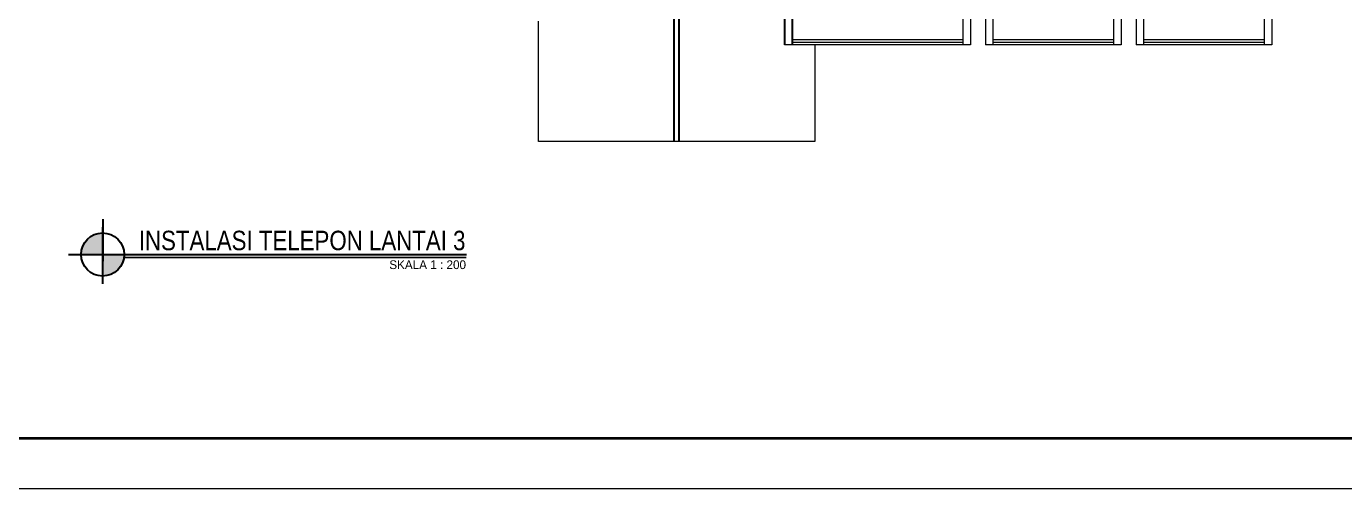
# Model space of a CAD drawing. Header units: millimetres. Extents: x -11 to 37583, y -101 to 28664.
# Drawn here: x 11103 to 16353, y 17664 to 19505 of the extents above; entities that cross this region are included whole.
import ezdxf
from ezdxf.enums import TextEntityAlignment as Align

# ---------------------------------------------------------------- set-up
doc = ezdxf.new("R2010")
doc.units = ezdxf.units.MM
for name, color, linetype, lineweight in [('ars', 11, 'Continuous', 5), ('DENAH', 7, 'Continuous', 0), ('GRS KOP', 1, 'Continuous', 35), ('kop', 7, 'Continuous', 20), ('lan', 7, 'Continuous', 15)]:
    doc.layers.add(name, color=color, linetype=linetype, lineweight=lineweight)
doc.layers.add('D1', color=1, linetype='Continuous')
doc.layers.add('HT', color=8, linetype='Continuous')
doc.styles.add('BARU', font='complex.shx')
doc.styles.add('NOT', font='ARIALN.TTF')
doc.styles.get("Standard").update_dxf_attribs({"font": 'arial.ttf'})
doc.styles.add('style2', font='verdana.ttf')

# ---------------------------------------------------------------- blocks, each defined once
blk = doc.blocks.new('kop')
at = {"layer": 'GRS KOP'}
blk.add_lwpolyline([(1, 54), (83, 54), (83, 1), (1, 1)], close=True, dxfattribs=at)
at = {"layer": 'kop', "color": 7}
blk.add_line((0, 0), (84, 0), dxfattribs=at)
at = {"layer": 'kop', "style": 'BARU', "flags": 4}
for p, height in [((73.8, 5.4), 0.35), ((80.303, 5.382), 0.25), ((73.8, 4.9), 0.35), ((80.303, 4.882), 0.25), ((73.8, 4.4), 0.35), ((80.303, 4.382), 0.25)]:
    blk.add_attdef('-', p, '', height=height, dxfattribs=at)
at = {"layer": 'kop', "flags": 4}
for tag, p in [('AR-00', (78.057, 2.648)), ('00', (81.238, 2.647))]:
    blk.add_attdef(tag, text='', height=0.35, dxfattribs=at).set_placement(p, align=Align.MIDDLE)

msp = doc.modelspace()

# ---------------------------------------------------------------- hatches: boundary and pattern name
at = {"layer": 'DENAH'}
for points in [[(11320.5, 18596.2), (11407, 18596.2), (11407, 18682.1, 0.416242)], [(11493.5, 18596.2), (11407, 18596.2), (11407, 18510.3, 0.416242)]]:
    msp.add_hatch(color=256, dxfattribs=at).paths.add_polyline_path(points)

# ---------------------------------------------------------------- linework, layer by layer
for p, q in [((14152.2, 19590.9), (14152.2, 19430.9)), ((13682.2, 19045.9), (13682.2, 19565.9)), ((13702.2, 19045.9), (13702.2, 19565.9)), ((14122.2, 19565.9), (14122.2, 19430.9))]:
    msp.add_line(p, q)
at = {"layer": 'ars'}
for points in [[(14832.2, 19450.9), (14152.2, 19450.9)], [(14832.2, 19440.9), (14152.2, 19440.9)], [(15432.2, 19450.9), (14952.2, 19450.9)], [(15432.2, 19440.9), (14952.2, 19440.9)], [(16032.2, 19450.9), (15552.2, 19450.9)], [(16032.2, 19440.9), (15552.2, 19440.9)]]:
    msp.add_lwpolyline(points, dxfattribs=at)
at = {"layer": 'D1', "color": 7, "const_width": 5.42}
msp.add_lwpolyline([(11492.3, 18584.4), (12855.2, 18584.4)], dxfattribs=at)
at = {"layer": 'D1', "color": 7}
msp.add_circle((11406.4, 18596.2), 85.9, dxfattribs=at)
at = {"layer": 'HT'}
for p, q in [((11407, 18737), (11407, 18569.2)), ((11407, 18479.4), (11407, 18704.9)), ((11270.8, 18596.2), (12855.2, 18596.2))]:
    msp.add_line(p, q, dxfattribs=at)
at = {"layer": 'kop', "color": 7}
msp.add_line((2856.5, 17663.9), (19656.5, 17663.9), dxfattribs=at)
at = {"layer": 'lan'}
for p, q in [((14832.2, 19590.9), (14832.2, 19430.9)), ((14952.2, 19590.9), (14952.2, 19430.9)), ((15432.2, 19590.9), (15432.2, 19430.9)), ((15552.2, 19590.9), (15552.2, 19430.9)), ((16032.2, 19590.9), (16032.2, 19430.9)), ((14862.2, 19565.9), (14862.2, 19430.9)), ((14922.2, 19565.9), (14922.2, 19430.9)), ((15462.2, 19565.9), (15462.2, 19430.9)), ((15522.2, 19565.9), (15522.2, 19430.9)), ((16062.2, 19565.9), (16062.2, 19430.9)), ((13142.2, 19045.9), (13142.2, 19525.9)), ((14242.2, 19430.9), (14242.2, 19045.9)), ((14242.2, 19045.9), (13142.2, 19045.9))]:
    msp.add_line(p, q, dxfattribs=at)
for points in [[(14862.2, 19430.9), (14122.2, 19430.9)], [(15462.2, 19430.9), (14922.2, 19430.9)], [(16062.2, 19430.9), (15522.2, 19430.9)]]:
    msp.add_lwpolyline(points, dxfattribs=at)

# ---------------------------------------------------------------- block references
at = {"layer": 'kop', "xscale": 200, "yscale": 200, "zscale": 200}
msp.add_blockref('kop', (2856.5, 17663.9), dxfattribs=at)

# ---------------------------------------------------------------- texts
at = {"color": 0}
for s, insert, char_height, width, attachment_point, style in [('INSTALASI TELEPON LANTAI 3', (11550.6, 18690.9), 77.414, 2287.765, 1, 'NOT'), ('{\\fCentury Gothic|b0|i0|c0|p34;SKALA 1 : 200}', (12853.7, 18573.1), 34.836, 386.369, 3, 'style2')]:
    msp.add_mtext(s, dxfattribs=dict(at, insert=insert, char_height=char_height, width=width, attachment_point=attachment_point, style=style))

doc.saveas('drawing.dxf')
